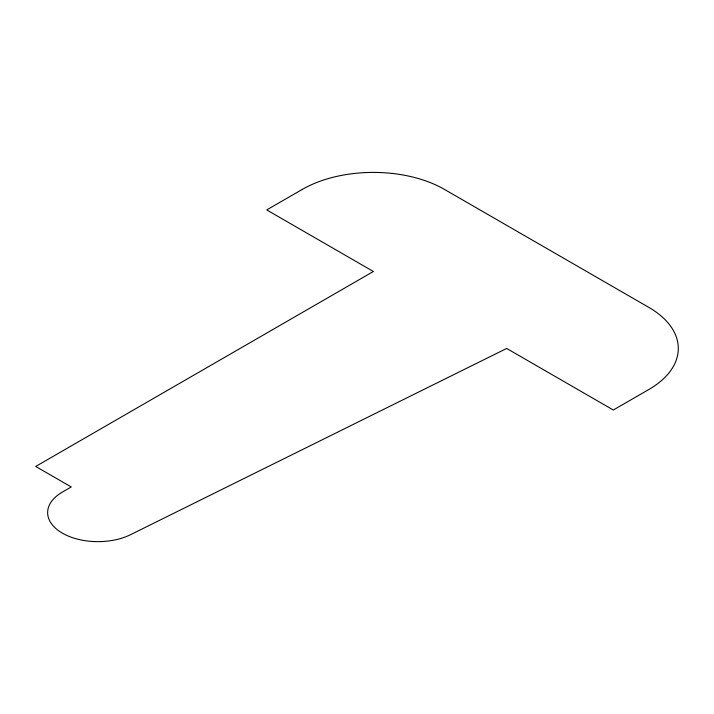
<?xml version="1.0" encoding="UTF-8"?>
<svg xmlns="http://www.w3.org/2000/svg" width="714" height="714" viewBox="0 0 714 714"><rect width="100%" height="100%" fill="white"/><g stroke="black" fill="none" stroke-linecap="round" stroke-linejoin="round"><path stroke-width="1.07" d="M302.29 189.406L266.741 209.925L373.377 271.49L35.7 466.447L71.248 486.966L62.359 492.098A50.266 29.024 0 0 0 61.029 532.341A50.266 29.024 0 0 0 130.626 534.652L506.672 348.45L613.308 410.014L648.856 389.496A100.54 58.048 0 0 0 648.856 307.404L444.465 189.406A100.54 58.048 0 0 0 302.29 189.406"/></g></svg>
